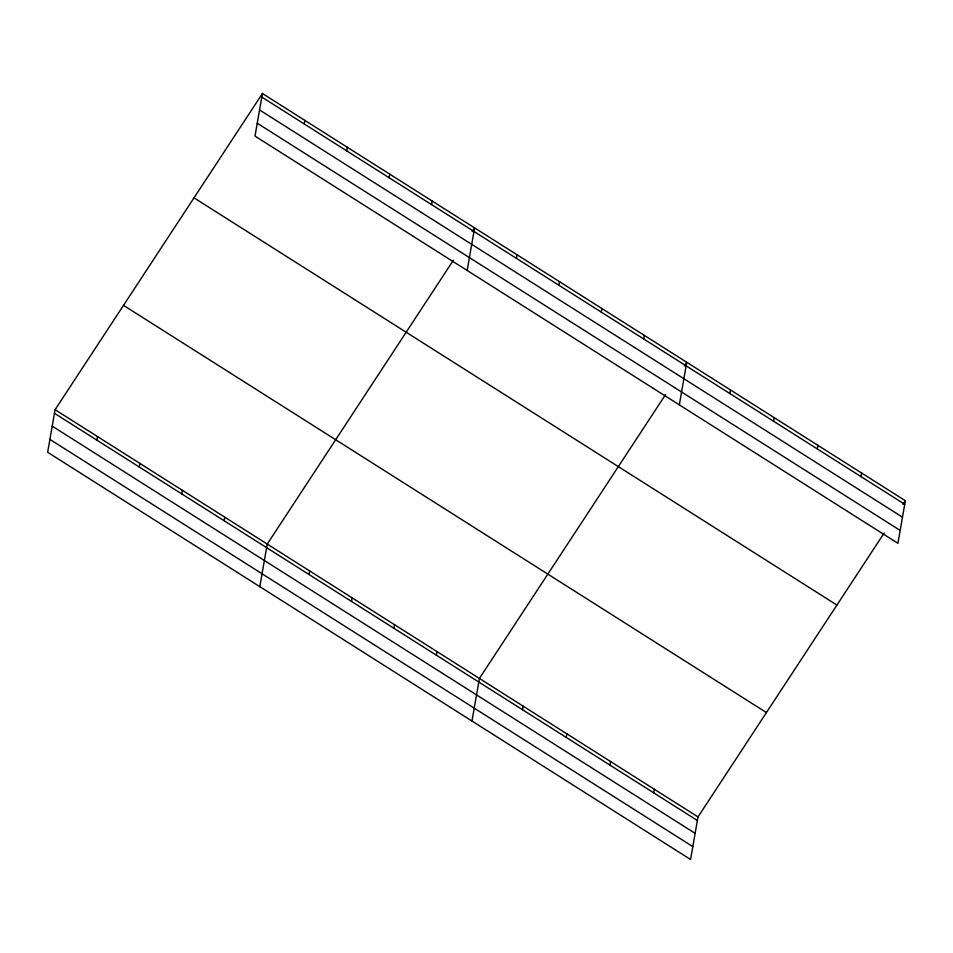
<?xml version="1.0" encoding="UTF-8"?>
<svg xmlns="http://www.w3.org/2000/svg" width="953" height="953" viewBox="0 0 953 953"><rect width="100%" height="100%" fill="white"/><g stroke="black" fill="none" stroke-linecap="round" stroke-linejoin="round"><path stroke-width="1.43" d="M262.432 93.513L254.999 136.088L897.917 543.305L905.35 500.73L262.432 93.513L55.083 409.695L47.65 452.27L690.568 859.487L698.001 816.912L884.17 533.025M96.884 440.143L97.516 436.569M139.317 467.018L139.948 463.444M181.749 493.892L182.38 490.33M224.181 520.779L224.813 517.205M304.245 123.961L304.865 120.4M259.812 586.643L267.245 544.08L453.414 260.193M346.678 150.848L347.297 147.274M309.046 574.528L309.677 570.954M389.11 177.723L389.729 174.149M351.478 601.403L352.11 597.829M431.542 204.597L432.162 201.023M393.923 628.277L394.542 624.703M467.161 270.473L474.594 227.898L472.152 231.627M436.355 655.152L436.974 651.578M516.407 258.346L517.026 254.773M471.973 721.028L479.407 678.465L665.575 394.578M558.839 285.221L559.459 281.647M522.506 709.723L523.126 706.149M601.272 312.096L601.891 308.534M566.213 737.408L566.844 733.846M643.704 338.982L644.323 335.408M609.932 765.104L610.563 761.53M679.334 404.846L686.756 362.283L684.314 366.012M653.651 792.789L654.282 789.227M729.855 393.541L730.475 389.968M773.574 421.238L774.193 417.664M817.293 448.923L817.912 445.349M861.012 476.619L861.631 473.045M902.908 504.459L905.35 500.73M261.813 97.087L904.731 504.304M259.561 109.964L902.479 517.181M257.25 123.223L900.168 530.44M194.007 197.855L836.925 605.072M123.509 305.353L766.426 712.57M55.083 409.695L698.001 816.912M54.452 413.268L697.37 820.485M52.212 426.134L695.13 833.351M49.901 439.393L692.819 846.609"/></g></svg>
